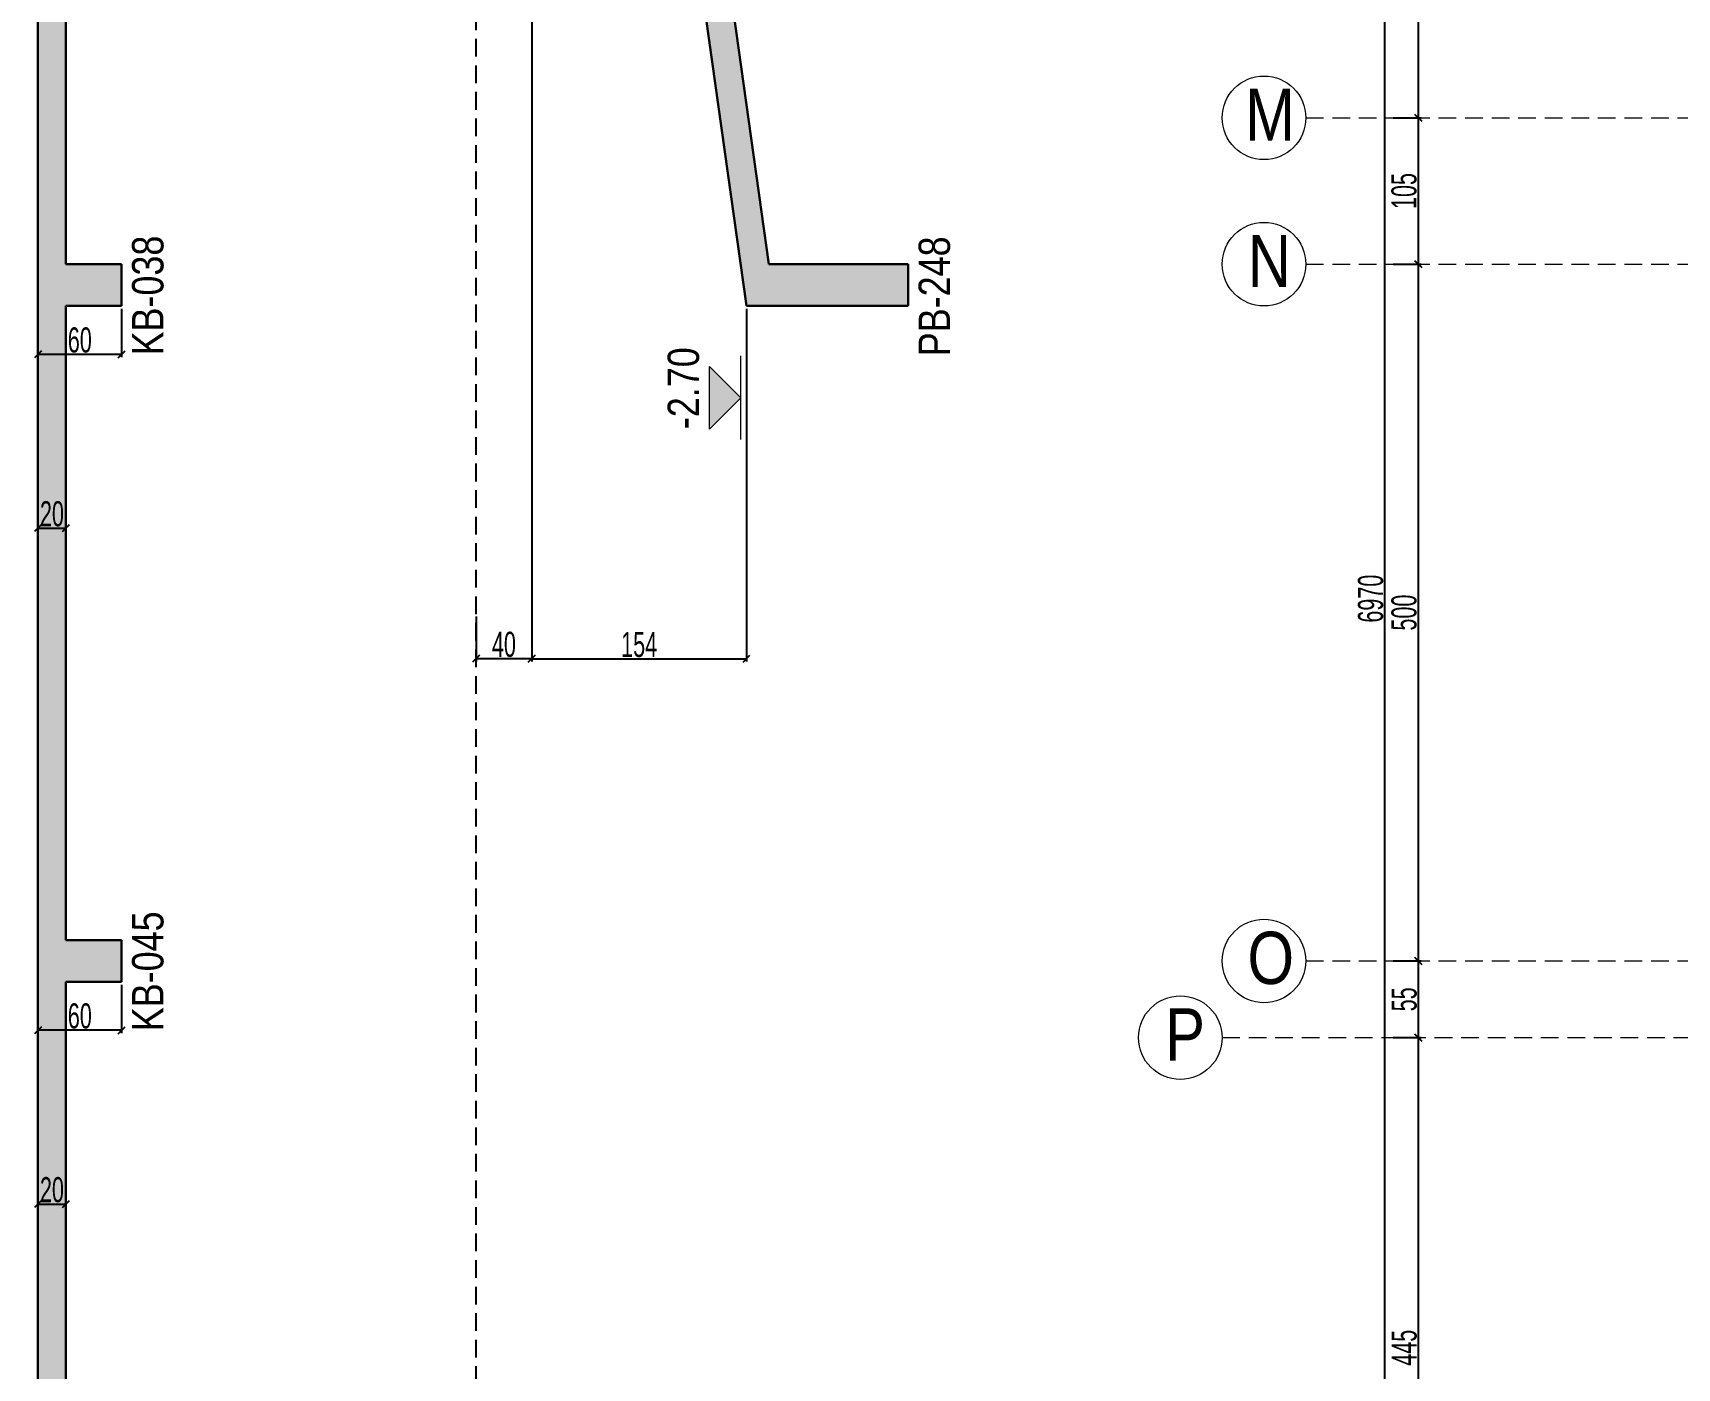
# Model space of a CAD drawing. Header units: millimetres. Extents: x 2300 to 11114, y 689 to 8824.
# Drawn here: x 2349 to 3528, y 4117 to 5075 of the extents above; entities that cross this region are included whole.
import ezdxf

# ---------------------------------------------------------------- set-up
doc = ezdxf.new("R2010")
doc.units = ezdxf.units.MM
doc.linetypes.add('DASHED', pattern=[19.05, 12.7, -6.35])
for name, color, linetype, lineweight in [('AKS BALONU (BEYKENT)', 7, 'Continuous', 20), ('AKS CIZGISI (BEYKENT)', 252, 'DASHED', 20), ('AKS NO (BEYKENT)', 3, 'Continuous', 20), ('AKS OLCU (BEYKENT)', 200, 'Continuous', 20), ('DOSEME SINIRI (BEYKENT)', 2, 'Continuous', 30), ('KESIT SINIRI (BEYKENT)', 241, 'DASHED', 20), ('KIRIS ISMI (BEYKENT)', 40, 'Continuous', 20), ('KOT CIZGI (BEYKENT)', 120, 'Continuous', 20), ('KOT YAZI (BEYKENT)', 7, 'Continuous', 20), ('OLCU (BEYKENT)', 14, 'Continuous', 20), ('PERDE ISMI (BEYKENT)', 240, 'Continuous', 20), ('TARAMA (BEYKENT)', 252, 'Continuous', 25)]:
    doc.layers.add(name, color=color, linetype=linetype, lineweight=lineweight)
doc.styles.add('DSMOLC-50', font='bahnschrift light condensed', dxfattribs={"width": 0.75, "height": 18})
doc.styles.add('KOT (BEYKENT)', font='')
doc.styles.add('OLC-50', font='bahnschrift light condensed', dxfattribs={"width": 0.75, "height": 18})
doc.styles.add('YAZI (BEYKENT)', font='')
doc.styles.get('KOT (BEYKENT)').set_extended_font_data('Bahnschrift Light Condensed')
doc.styles.get('YAZI (BEYKENT)').set_extended_font_data('Bahnschrift Light Condensed')
doc.dimstyles.new('DSMOLC-50', dxfattribs={"dimtxt": 18, "dimasz": 5, "dimexe": 2, "dimexo": 2, "dimgap": 1, "dimtad": 1, "dimdec": 1, "dimrnd": 0.5, "dimzin": 12, "dimdsep": 46, "dimtxsty": 'DSMOLC-50', "dimblk": 'OBLIQUE', "dimblk1": 'OBLIQUE', "dimblk2": 'OBLIQUE', "dimcen": 0, "dimclrt": 7, "dimadec": 0, "dimazin": 0, "dimtfac": 1, "dimtdec": 4, "dimtix": 1, "dimtmove": 2, "dimatfit": 3, "dimfxl": 1, "dimtzin": 0, "dimarcsym": 0})

# ---------------------------------------------------------------- blocks, each defined once
blk = doc.blocks.new('_Oblique')
at = {"color": 0, "linetype": 'ByBlock', "lineweight": -2}
blk.add_line((-0.5, -0.5), (0.5, 0.5), dxfattribs=at)
blk = doc.blocks.new('*D253')
at = {"layer": 'AKS OLCU (BEYKENT)', "color": 0, "lineweight": -2, "transparency": 16777216}
for p, q in [((3324.6, 4353.9), (3344.6, 4353.9)), ((3342.6, 3908.9), (3342.6, 4353.9)), ((3324.6, 3908.9), (3344.6, 3908.9))]:
    blk.add_line(p, q, dxfattribs=at)
at = {"layer": 'DEFPOINTS', "color": 0, "transparency": 16777216}
for p in [(3322.6, 4353.9), (3342.6, 4353.9), (3322.6, 3908.9)]:
    blk.add_point(p, dxfattribs=at)
at = {"layer": 'AKS OLCU (BEYKENT)', "color": 0, "lineweight": -2, "transparency": 16777216, "xscale": 5, "yscale": 5, "zscale": 5}
for p, rotation in [((3342.6, 4353.9), 90), ((3342.6, 3908.9), 270)]:
    blk.add_blockref('_Oblique', p, dxfattribs=dict(at, rotation=rotation))
at = {"layer": 'AKS OLCU (BEYKENT)', "color": 7, "transparency": 16777216, "insert": (3332.5, 4131.4), "char_height": 18, "attachment_point": 5, "rotation": 90, "style": 'DSMOLC-50'}
blk.add_mtext('445', dxfattribs=at)
blk = doc.blocks.new('*D254')
at = {"layer": 'AKS OLCU (BEYKENT)', "color": 0, "lineweight": -2, "transparency": 16777216}
for p, q in [((3324.6, 4408.9), (3344.6, 4408.9)), ((3342.6, 4353.9), (3342.6, 4408.9)), ((3324.6, 4353.9), (3344.6, 4353.9))]:
    blk.add_line(p, q, dxfattribs=at)
at = {"layer": 'DEFPOINTS', "color": 0, "transparency": 16777216}
for p in [(3322.6, 4408.9), (3342.6, 4408.9), (3322.6, 4353.9)]:
    blk.add_point(p, dxfattribs=at)
at = {"layer": 'AKS OLCU (BEYKENT)', "color": 0, "lineweight": -2, "transparency": 16777216, "xscale": 5, "yscale": 5, "zscale": 5}
for p, rotation in [((3342.6, 4408.9), 90), ((3342.6, 4353.9), 270)]:
    blk.add_blockref('_Oblique', p, dxfattribs=dict(at, rotation=rotation))
at = {"layer": 'AKS OLCU (BEYKENT)', "color": 7, "transparency": 16777216, "insert": (3332.5, 4381.4), "char_height": 18, "attachment_point": 5, "rotation": 90, "style": 'DSMOLC-50'}
blk.add_mtext('55', dxfattribs=at)
blk = doc.blocks.new('*D255')
at = {"layer": 'AKS OLCU (BEYKENT)', "color": 0, "lineweight": -2, "transparency": 16777216}
for p, q in [((3324.6, 4908.9), (3344.6, 4908.9)), ((3342.6, 4408.9), (3342.6, 4908.9)), ((3324.6, 4408.9), (3344.6, 4408.9))]:
    blk.add_line(p, q, dxfattribs=at)
at = {"layer": 'DEFPOINTS', "color": 0, "transparency": 16777216}
for p in [(3322.6, 4908.9), (3342.6, 4908.9), (3322.6, 4408.9)]:
    blk.add_point(p, dxfattribs=at)
at = {"layer": 'AKS OLCU (BEYKENT)', "color": 0, "lineweight": -2, "transparency": 16777216, "xscale": 5, "yscale": 5, "zscale": 5}
for p, rotation in [((3342.6, 4908.9), 90), ((3342.6, 4408.9), 270)]:
    blk.add_blockref('_Oblique', p, dxfattribs=dict(at, rotation=rotation))
at = {"layer": 'AKS OLCU (BEYKENT)', "color": 7, "transparency": 16777216, "insert": (3332.4, 4658.9), "char_height": 18, "attachment_point": 5, "rotation": 90, "style": 'DSMOLC-50'}
blk.add_mtext('500', dxfattribs=at)
blk = doc.blocks.new('*D256')
at = {"layer": 'AKS OLCU (BEYKENT)', "color": 0, "lineweight": -2, "transparency": 16777216}
for p, q in [((3324.6, 5013.9), (3344.6, 5013.9)), ((3342.6, 4908.9), (3342.6, 5013.9)), ((3324.6, 4908.9), (3344.6, 4908.9))]:
    blk.add_line(p, q, dxfattribs=at)
at = {"layer": 'DEFPOINTS', "color": 0, "transparency": 16777216}
for p in [(3322.6, 5013.9), (3342.6, 5013.9), (3322.6, 4908.9)]:
    blk.add_point(p, dxfattribs=at)
at = {"layer": 'AKS OLCU (BEYKENT)', "color": 0, "lineweight": -2, "transparency": 16777216, "xscale": 5, "yscale": 5, "zscale": 5}
for p, rotation in [((3342.6, 5013.9), 90), ((3342.6, 4908.9), 270)]:
    blk.add_blockref('_Oblique', p, dxfattribs=dict(at, rotation=rotation))
at = {"layer": 'AKS OLCU (BEYKENT)', "color": 7, "transparency": 16777216, "insert": (3332.4, 4961.4), "char_height": 18, "attachment_point": 5, "rotation": 90, "style": 'DSMOLC-50'}
blk.add_mtext('105', dxfattribs=at)
blk = doc.blocks.new('*D257')
at = {"layer": 'AKS OLCU (BEYKENT)', "color": 0, "lineweight": -2, "transparency": 16777216}
for p, q in [((3324.6, 5508.9), (3344.6, 5508.9)), ((3342.6, 5013.9), (3342.6, 5508.9)), ((3324.6, 5013.9), (3344.6, 5013.9))]:
    blk.add_line(p, q, dxfattribs=at)
at = {"layer": 'DEFPOINTS', "color": 0, "transparency": 16777216}
for p in [(3322.6, 5508.9), (3342.6, 5508.9), (3322.6, 5013.9)]:
    blk.add_point(p, dxfattribs=at)
at = {"layer": 'AKS OLCU (BEYKENT)', "color": 0, "lineweight": -2, "transparency": 16777216, "xscale": 5, "yscale": 5, "zscale": 5}
for p, rotation in [((3342.6, 5508.9), 90), ((3342.6, 5013.9), 270)]:
    blk.add_blockref('_Oblique', p, dxfattribs=dict(at, rotation=rotation))
at = {"layer": 'AKS OLCU (BEYKENT)', "color": 7, "transparency": 16777216, "insert": (3332.4, 5261.4), "char_height": 18, "attachment_point": 5, "rotation": 90, "style": 'DSMOLC-50'}
blk.add_mtext('495', dxfattribs=at)
blk = doc.blocks.new('*D269')
at = {"layer": 'AKS OLCU (BEYKENT)', "color": 0, "lineweight": -2, "transparency": 16777216}
for p, q in [((3320.6, 8153.9), (3316.6, 8153.9)), ((3318.6, 1183.9), (3318.6, 8153.9)), ((3320.6, 1183.9), (3316.6, 1183.9))]:
    blk.add_line(p, q, dxfattribs=at)
at = {"layer": 'DEFPOINTS', "color": 0, "transparency": 16777216}
for p in [(3318.6, 8153.9), (3322.6, 8153.9), (3322.6, 1183.9)]:
    blk.add_point(p, dxfattribs=at)
at = {"layer": 'AKS OLCU (BEYKENT)', "color": 0, "lineweight": -2, "transparency": 16777216, "xscale": 5, "yscale": 5, "zscale": 5}
for p, rotation in [((3318.6, 8153.9), 90), ((3318.6, 1183.9), 270)]:
    blk.add_blockref('_Oblique', p, dxfattribs=dict(at, rotation=rotation))
at = {"layer": 'AKS OLCU (BEYKENT)', "color": 7, "transparency": 16777216, "insert": (3308.4, 4668.9), "char_height": 18, "attachment_point": 5, "rotation": 90, "style": 'DSMOLC-50'}
blk.add_mtext('6970', dxfattribs=at)
blk = doc.blocks.new('*D307')
at = {"layer": 'DEFPOINTS', "color": 0, "transparency": 16777216}
for p in [(2352.5, 4878.9), (2412.5, 4878.9), (2352.5, 4844.2)]:
    blk.add_point(p, dxfattribs=at)
at = {"layer": 'OLCU (BEYKENT)', "color": 0, "lineweight": -2, "transparency": 16777216}
for p, q in [((2352.5, 4876.9), (2352.5, 4842.2)), ((2412.5, 4876.9), (2412.5, 4842.2)), ((2412.5, 4844.2), (2352.5, 4844.2))]:
    blk.add_line(p, q, dxfattribs=at)
at = {"layer": 'OLCU (BEYKENT)', "color": 0, "lineweight": -2, "transparency": 16777216, "xscale": 5, "yscale": 5, "zscale": 5, "rotation": 180}
blk.add_blockref('_Oblique', (2352.5, 4844.2), dxfattribs=at)
at = {"layer": 'OLCU (BEYKENT)', "color": 0, "lineweight": -2, "transparency": 16777216, "xscale": 5, "yscale": 5, "zscale": 5}
blk.add_blockref('_Oblique', (2412.5, 4844.2), dxfattribs=at)
at = {"layer": 'OLCU (BEYKENT)', "color": 7, "lineweight": -3, "transparency": 16777216, "insert": (2382.5, 4854.4), "char_height": 18, "attachment_point": 5, "style": 'OLC-50'}
blk.add_mtext('60', dxfattribs=at)
blk = doc.blocks.new('*D308')
at = {"layer": 'DEFPOINTS', "color": 0, "transparency": 16777216}
for p in [(2352.5, 4747.7), (2372.5, 4747.7), (2372.5, 4719.5)]:
    blk.add_point(p, dxfattribs=at)
at = {"layer": 'OLCU (BEYKENT)', "color": 0, "lineweight": -2, "transparency": 16777216}
for p, q in [((2352.5, 4745.7), (2352.5, 4717.5)), ((2372.5, 4745.7), (2372.5, 4717.5)), ((2352.5, 4719.5), (2372.5, 4719.5))]:
    blk.add_line(p, q, dxfattribs=at)
at = {"layer": 'OLCU (BEYKENT)', "color": 0, "lineweight": -2, "transparency": 16777216, "xscale": 5, "yscale": 5, "zscale": 5, "rotation": 180}
blk.add_blockref('_Oblique', (2352.5, 4719.5), dxfattribs=at)
at = {"layer": 'OLCU (BEYKENT)', "color": 0, "lineweight": -2, "transparency": 16777216, "xscale": 5, "yscale": 5, "zscale": 5}
blk.add_blockref('_Oblique', (2372.5, 4719.5), dxfattribs=at)
at = {"layer": 'OLCU (BEYKENT)', "color": 7, "lineweight": -3, "transparency": 16777216, "insert": (2362.5, 4729.7), "char_height": 18, "attachment_point": 5, "style": 'OLC-50'}
blk.add_mtext('20', dxfattribs=at)
blk = doc.blocks.new('*D309')
at = {"layer": 'DEFPOINTS', "color": 0, "transparency": 16777216}
for p in [(2352.5, 4393.9), (2412.5, 4393.9), (2352.5, 4359.2)]:
    blk.add_point(p, dxfattribs=at)
at = {"layer": 'OLCU (BEYKENT)', "color": 0, "lineweight": -2, "transparency": 16777216}
for p, q in [((2352.5, 4391.9), (2352.5, 4357.2)), ((2412.5, 4391.9), (2412.5, 4357.2)), ((2412.5, 4359.2), (2352.5, 4359.2))]:
    blk.add_line(p, q, dxfattribs=at)
at = {"layer": 'OLCU (BEYKENT)', "color": 0, "lineweight": -2, "transparency": 16777216, "xscale": 5, "yscale": 5, "zscale": 5, "rotation": 180}
blk.add_blockref('_Oblique', (2352.5, 4359.2), dxfattribs=at)
at = {"layer": 'OLCU (BEYKENT)', "color": 0, "lineweight": -2, "transparency": 16777216, "xscale": 5, "yscale": 5, "zscale": 5}
blk.add_blockref('_Oblique', (2412.5, 4359.2), dxfattribs=at)
at = {"layer": 'OLCU (BEYKENT)', "color": 7, "lineweight": -3, "transparency": 16777216, "insert": (2382.5, 4369.4), "char_height": 18, "attachment_point": 5, "style": 'OLC-50'}
blk.add_mtext('60', dxfattribs=at)
blk = doc.blocks.new('*D310')
at = {"layer": 'DEFPOINTS', "color": 0, "transparency": 16777216}
for p in [(2352.5, 4262.7), (2372.5, 4262.7), (2372.5, 4234.5)]:
    blk.add_point(p, dxfattribs=at)
at = {"layer": 'OLCU (BEYKENT)', "color": 0, "lineweight": -2, "transparency": 16777216}
for p, q in [((2352.5, 4260.7), (2352.5, 4232.5)), ((2372.5, 4260.7), (2372.5, 4232.5)), ((2352.5, 4234.5), (2372.5, 4234.5))]:
    blk.add_line(p, q, dxfattribs=at)
at = {"layer": 'OLCU (BEYKENT)', "color": 0, "lineweight": -2, "transparency": 16777216, "xscale": 5, "yscale": 5, "zscale": 5, "rotation": 180}
blk.add_blockref('_Oblique', (2352.5, 4234.5), dxfattribs=at)
at = {"layer": 'OLCU (BEYKENT)', "color": 0, "lineweight": -2, "transparency": 16777216, "xscale": 5, "yscale": 5, "zscale": 5}
blk.add_blockref('_Oblique', (2372.5, 4234.5), dxfattribs=at)
at = {"layer": 'OLCU (BEYKENT)', "color": 7, "lineweight": -3, "transparency": 16777216, "insert": (2362.5, 4244.7), "char_height": 18, "attachment_point": 5, "style": 'OLC-50'}
blk.add_mtext('20', dxfattribs=at)
blk = doc.blocks.new('*D380')
at = {"layer": 'DEFPOINTS', "color": 0, "transparency": 16777216}
for p in [(2706.7, 5978.9), (2860.7, 4878.9), (2860.7, 4625.8)]:
    blk.add_point(p, dxfattribs=at)
at = {"layer": 'OLCU (BEYKENT)', "color": 0, "lineweight": -2, "transparency": 16777216}
for p, q in [((2706.7, 5976.9), (2706.7, 4623.8)), ((2860.7, 4876.9), (2860.7, 4623.8)), ((2706.7, 4625.8), (2860.7, 4625.8))]:
    blk.add_line(p, q, dxfattribs=at)
at = {"layer": 'OLCU (BEYKENT)', "color": 0, "lineweight": -2, "transparency": 16777216, "xscale": 5, "yscale": 5, "zscale": 5, "rotation": 180}
blk.add_blockref('_Oblique', (2706.7, 4625.8), dxfattribs=at)
at = {"layer": 'OLCU (BEYKENT)', "color": 0, "lineweight": -2, "transparency": 16777216, "xscale": 5, "yscale": 5, "zscale": 5}
blk.add_blockref('_Oblique', (2860.7, 4625.8), dxfattribs=at)
at = {"layer": 'OLCU (BEYKENT)', "color": 7, "lineweight": -3, "transparency": 16777216, "insert": (2783.7, 4635.9), "char_height": 18, "attachment_point": 5, "style": 'OLC-50'}
blk.add_mtext('154', dxfattribs=at)
blk = doc.blocks.new('*D382')
at = {"layer": 'DEFPOINTS', "color": 0, "transparency": 16777216}
for p in [(2706.7, 5978.9), (2666.7, 4658.2), (2666.7, 4625.8)]:
    blk.add_point(p, dxfattribs=at)
at = {"layer": 'OLCU (BEYKENT)', "color": 0, "lineweight": -2, "transparency": 16777216}
for p, q in [((2706.7, 5976.9), (2706.7, 4623.8)), ((2666.7, 4656.2), (2666.7, 4623.8)), ((2706.7, 4625.8), (2666.7, 4625.8))]:
    blk.add_line(p, q, dxfattribs=at)
at = {"layer": 'OLCU (BEYKENT)', "color": 0, "lineweight": -2, "transparency": 16777216, "xscale": 5, "yscale": 5, "zscale": 5, "rotation": 180}
blk.add_blockref('_Oblique', (2666.7, 4625.8), dxfattribs=at)
at = {"layer": 'OLCU (BEYKENT)', "color": 0, "lineweight": -2, "transparency": 16777216, "xscale": 5, "yscale": 5, "zscale": 5}
blk.add_blockref('_Oblique', (2706.7, 4625.8), dxfattribs=at)
at = {"layer": 'OLCU (BEYKENT)', "color": 7, "lineweight": -3, "transparency": 16777216, "insert": (2686.7, 4636), "char_height": 18, "attachment_point": 5, "style": 'OLC-50'}
blk.add_mtext('40', dxfattribs=at)

msp = doc.modelspace()

# ---------------------------------------------------------------- hatches: boundary and pattern name
at = {"layer": 'KOT CIZGI (BEYKENT)'}
msp.add_hatch(color=256, dxfattribs=at).paths.add_polyline_path([(2834.17, 4790.52), (2856.67, 4813.02), (2834.17, 4835.52)])
at = {"layer": 'TARAMA (BEYKENT)', "lineweight": -3}
h = msp.add_hatch(dxfattribs=at)
h.set_pattern_fill('ANSI33', color=256, scale=1.5, style=0)
h.set_pattern_definition([(45, (-157595.611, -16846.83), (-6.7351921, 6.7351921), []), (45, (-157588.876, -16846.83), (-6.7351921, 6.7351921), [4.7625, -2.38125])])
h.paths.add_polyline_path([(2726.67, 7148.91), (2686.67, 7148.91), (2686.67, 7653.91), (2726.67, 7653.91), (2726.67, 7683.91), (2666.67, 7683.91), (2666.67, 7623.91), (2666.67, 7108.91), (2706.67, 7108.91), (2706.67, 5978.91), (2860.67, 4878.91), (2976.67, 4878.91), (2976.67, 4908.91), (2876.66, 4908.91), (2792.66, 5508.91), (2832.67, 5508.91), (2832.67, 5538.91), (2788.46, 5538.91), (2726.86, 5978.91), (2766.67, 5978.91), (2766.67, 6008.91), (2726.67, 6008.91), (2726.67, 6478.91), (2766.67, 6478.91), (2766.67, 6508.91), (2726.67, 6508.91)])
h = msp.add_hatch(dxfattribs=at)
h.set_pattern_fill('ANSI33', color=256, scale=1.5)
h.set_pattern_definition([(45, (1049.582, 417.84), (-6.735192, 6.735192), []), (45, (1056.317, 417.84), (-6.735192, 6.735192), [4.7625, -2.38125])])
h.paths.add_polyline_path([(2412.47, 3948.91), (2372.47, 3948.91), (2372.47, 4393.91), (2412.47, 4393.91), (2412.47, 4423.91), (2372.47, 4423.91), (2372.47, 4878.91), (2412.47, 4878.91), (2412.47, 4908.91), (2372.47, 4908.91), (2372.47, 5508.91), (2412.47, 5508.91), (2412.47, 5538.91), (2372.47, 5538.91), (2372.47, 5993.91), (2412.47, 5993.91), (2412.47, 6023.91), (2372.47, 6023.91), (2372.47, 6478.91), (2412.47, 6478.91), (2412.47, 6508.91), (2372.47, 6508.91), (2372.47, 7108.91), (2412.47, 7108.91), (2412.47, 7148.91), (2372.47, 7148.91), (2372.47, 7433.91), (2412.47, 7433.91), (2412.47, 7463.91), (2352.47, 7463.91), (2352.47, 7108.91), (2352.47, 6508.91), (2352.47, 4393.91), (2352.47, 3948.91), (2352.47, 3243.91), (2412.47, 3243.91), (2412.47, 3273.91), (2372.47, 3273.91), (2372.47, 3908.91), (2412.47, 3908.91)])

# ---------------------------------------------------------------- linework, layer by layer
at = {"layer": 'AKS BALONU (BEYKENT)'}
for centre in [(3231.88, 5013.91), (3231.88, 4908.91), (3231.88, 4408.91), (3171.88, 4353.91)]:
    msp.add_circle(centre, 30, dxfattribs=at)
at = {"layer": 'AKS CIZGISI (BEYKENT)'}
for p, q in [((3261.88, 5013.91), (10994.38, 5013.91)), ((3261.88, 4908.91), (10994.38, 4908.91)), ((3261.88, 4408.91), (10994.38, 4408.91)), ((3201.88, 4353.91), (11054.38, 4353.91))]:
    msp.add_line(p, q, dxfattribs=at)
at = {"layer": 'DOSEME SINIRI (BEYKENT)'}
for p, q in [((2352.47, 6508.91), (2352.47, 4393.91)), ((2860.67, 4878.91), (2706.67, 5978.91)), ((2372.47, 5508.91), (2372.47, 4908.91)), ((2876.66, 4908.91), (2792.66, 5508.91)), ((2372.47, 4908.91), (2412.47, 4908.91)), ((2412.47, 4908.91), (2412.47, 4878.91)), ((2876.66, 4908.91), (2976.67, 4908.91)), ((2976.67, 4908.91), (2976.67, 4878.91)), ((2372.47, 4878.91), (2412.47, 4878.91)), ((2372.47, 4878.91), (2372.47, 4423.91)), ((2860.67, 4878.91), (2976.67, 4878.91)), ((2372.47, 4423.91), (2412.47, 4423.91)), ((2412.47, 4423.91), (2412.47, 4393.91)), ((2352.47, 4393.91), (2352.47, 3948.91)), ((2372.47, 4393.91), (2412.47, 4393.91)), ((2372.47, 4393.91), (2372.47, 3948.91))]:
    msp.add_line(p, q, dxfattribs=at)
at = {"layer": 'KESIT SINIRI (BEYKENT)', "lineweight": -3}
msp.add_line((2666.67, 7108.91), (2666.67, 3948.91), dxfattribs=at)
at = {"layer": 'KOT CIZGI (BEYKENT)'}
for p, q in [((2834.17, 4790.52), (2834.17, 4835.52)), ((2856.67, 4813.02), (2834.17, 4835.52)), ((2856.67, 4783.02), (2856.67, 4843.02)), ((2856.67, 4813.02), (2834.17, 4790.52))]:
    msp.add_line(p, q, dxfattribs=at)

# ---------------------------------------------------------------- texts
at = {"layer": 'AKS NO (BEYKENT)', "style": 'YAZI (BEYKENT)'}
for s, p in [('M', (3218.3, 4997.41)), ('N', (3220.26, 4892.41)), ('O', (3220.02, 4392.41)), ('P', (3160.96, 4337.41))]:
    msp.add_text(s, height=37.5, dxfattribs=at).set_placement(p)
at = {"layer": 'KIRIS ISMI (BEYKENT)', "style": 'YAZI (BEYKENT)'}
for s, p in [('KB-038', (2442.47, 4843.41)), ('KB-045', (2442.47, 4358.53))]:
    msp.add_text(s, height=22.5, rotation=90, dxfattribs=at).set_placement(p)
at = {"layer": 'KOT YAZI (BEYKENT)', "style": 'KOT (BEYKENT)'}
msp.add_text('-2.70', height=22.5, rotation=90, dxfattribs=at).set_placement((2826.67, 4790.52))
at = {"layer": 'PERDE ISMI (BEYKENT)', "style": 'YAZI (BEYKENT)'}
msp.add_text('PB-248', height=22.5, rotation=90, dxfattribs=at).set_placement((3006.67, 4842.85))

# ---------------------------------------------------------------- dimensions: what is measured, and where the dimension line sits
at = {"layer": 'AKS OLCU (BEYKENT)'}
for base, p1, p2, picture, middle in [((3318.56, 8153.91), (3322.56, 1183.91), (3322.56, 8153.91), '*D269', (3308.37, 4668.91)), ((3342.56, 5508.91), (3322.56, 5013.91), (3322.56, 5508.91), '*D257', (3332.37, 5261.41)), ((3342.56, 5013.91), (3322.56, 4908.91), (3322.56, 5013.91), '*D256', (3332.37, 4961.41)), ((3342.56, 4908.91), (3322.56, 4408.91), (3322.56, 4908.91), '*D255', (3332.37, 4658.91)), ((3342.56, 4408.91), (3322.56, 4353.91), (3322.56, 4408.91), '*D254', (3332.47, 4381.41)), ((3342.56, 4353.91), (3322.56, 3908.91), (3322.56, 4353.91), '*D253', (3332.47, 4131.41))]:
    dim = msp.add_linear_dim(base=base, p1=p1, p2=p2, angle=90, dimstyle='DSMOLC-50', dxfattribs=at)
    dim.commit()
    dim.dimension.update_dxf_attribs({"geometry": picture, "text_midpoint": middle})
at = {"layer": 'OLCU (BEYKENT)', "lineweight": -3}
for base, p1, p2, picture, middle in [((2666.67, 4625.78), (2706.67, 5978.91), (2666.67, 4658.25), '*D382', (2686.67, 4635.97)), ((2860.67, 4625.78), (2706.67, 5978.91), (2860.67, 4878.91), '*D380', (2783.67, 4635.88)), ((2352.47, 4844.2), (2412.47, 4878.91), (2352.47, 4878.91), '*D307', (2382.47, 4854.39)), ((2372.47, 4719.54), (2352.47, 4747.67), (2372.47, 4747.67), '*D308', (2362.47, 4729.73)), ((2352.47, 4359.2), (2412.47, 4393.91), (2352.47, 4393.91), '*D309', (2382.47, 4369.39)), ((2372.47, 4234.54), (2352.47, 4262.67), (2372.47, 4262.67), '*D310', (2362.47, 4244.73))]:
    dim = msp.add_linear_dim(base=base, p1=p1, p2=p2, dimstyle='DSMOLC-50', override={"dimtxsty": 'OLC-50'}, dxfattribs=at)
    dim.commit()
    dim.dimension.update_dxf_attribs({"geometry": picture, "text_midpoint": middle})

doc.saveas('drawing.dxf')
